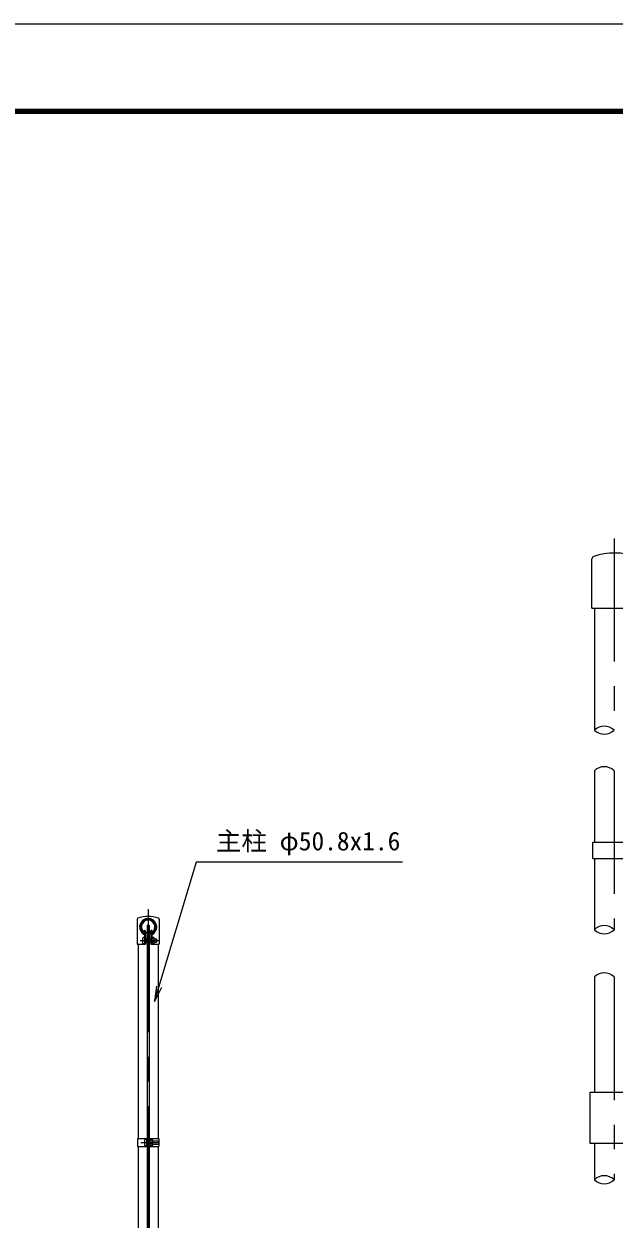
# Model space of a CAD drawing. Units: millimetres, scale not verified. Extents: x -4200 to 4200, y -2970 to 2970.
# Drawn here: x -364 to 1158, y -112 to 2970 of the extents above; entities that cross this region are included whole.
import ezdxf
from ezdxf.enums import TextEntityAlignment as Align

# ---------------------------------------------------------------- set-up
doc = ezdxf.new("R2010")
doc.units = ezdxf.units.MM
doc.header["$LTSCALE"] = 10
doc.linetypes.add('USER1', pattern=[50.8, 31.75, -6.35, 6.35, -6.35])
for name, color, linetype, lineweight in [('0-0_D-BMK', 2, 'USER1', 13), ('0-1_D-STR1', 1, 'Continuous', 18), ('0-2_D-STR-DIM', 7, 'Continuous', 13), ('0-3_0', 7, 'Continuous', 18), ('0-9_D-STR3', 3, 'Continuous', 13), ('0-A_D-STR-TXT', 7, 'Continuous', 13), ('0-C_D-TTL', 7, 'Continuous', 18)]:
    doc.layers.add(name, color=color, linetype=linetype, lineweight=lineweight)
doc.styles.add('ＭＳ ゴシック', font='')
doc.styles.get('ＭＳ ゴシック').set_extended_font_data('MS Gothic')

# ---------------------------------------------------------------- blocks, each defined once
blk = doc.blocks.new('_Open')
at = {"layer": '0-3_0'}
blk.add_line((-10, 1.667), (0, 0), dxfattribs=at)
blk.add_lwpolyline([(-10, -1.667), (0, 0), (-10, 0)], dxfattribs=at)

msp = doc.modelspace()

# ---------------------------------------------------------------- linework, layer by layer
at = {"layer": '0-0_D-BMK'}
for p, q in [((1157.91, 1643.12), (1157.91, 1148.57)), ((1157.91, 1044.01), (1157.91, 634.01)), ((-43.67, 687.14), (-43.67, -769.93)), ((-64, 606.09), (-15.12, 606.09)), ((1157.91, 512.17), (1157.91, -10.9)), ((-62.95, 85.08), (-14.07, 85.08))]:
    msp.add_line(p, q, dxfattribs=at)
at = {"layer": '0-1_D-STR1'}
for p, q in [((1107.11, 1463), (1107.11, 1148.57)), ((1107.11, 1044.01), (1107.11, 860)), ((1107.11, 818), (1107.11, 634.01)), ((-53.85, 631.82), (-52.47, 632.62)), ((-50.35, 625.74), (-53.85, 631.82)), ((-48.96, 626.55), (-52.47, 632.62)), ((-38.39, 626.55), (-34.88, 632.62)), ((-37, 625.74), (-33.49, 631.82)), ((-33.49, 631.82), (-34.88, 632.62)), ((-69.07, 597.07), (-69.07, 95.58)), ((-18.27, 597.07), (-18.27, 95.58)), ((1107.11, 512.17), (1107.11, 215)), ((-69.07, 74.58), (-69.07, -426.93)), ((-18.27, 74.58), (-18.27, -426.93)), ((1107.11, 83), (1107.11, -10.9))]:
    msp.add_line(p, q, dxfattribs=at)
for centre, radius, start, end in [((-43.67, 641.07), 19.05, 294.32478, 245.67522), ((-43.67, 641.07), 17.45, 294.32478, 245.67522), ((-50.69, 625.54), 2, 245.67522, 30), ((-50.69, 625.54), 0.401, 245.67522, 30), ((-36.65, 625.54), 2, 150, 294.32478), ((-36.65, 625.54), 0.401, 150, 294.32478)]:
    msp.add_arc(centre, radius, start, end, dxfattribs=at)
at = {"layer": '0-2_D-STR-DIM'}
for centre, start, end in [((1132.51, 1123.01), 45.18146, 134.81854), ((1132.51, 1174.13), 225.18146, 314.81854), ((1132.51, 1018.45), 45.18146, 134.81854), ((1132.51, 608.45), 45.18146, 134.81854), ((1132.51, 659.57), 225.18146, 314.81854), ((1132.51, 486.61), 45.18146, 134.81854), ((1132.51, -36.46), 45.18146, 134.81854), ((1132.51, 14.66), 225.18146, 314.81854)]:
    msp.add_arc(centre, 36.03, start, end, dxfattribs=at)
at = {"layer": '0-9_D-STR3'}
for p, q in [((1100.81, 1463), (1100.81, 1590.38)), ((1100.81, 1463), (1215.01, 1463)), ((1102.91, 860), (1312.31, 860)), ((1102.91, 818), (1102.91, 860)), ((1102.91, 818), (1312.31, 818)), ((-15.12, 660.77), (-15.12, 597.07)), ((-52.97, 619.9), (-52.97, 597.07)), ((-50.67, 619.9), (-50.67, 597.07)), ((-45.92, 646.07), (-41.42, 646.07)), ((-45.92, 646.07), (-45.92, -460.93)), ((-41.42, 646.07), (-41.42, -460.93)), ((-36.67, 619.9), (-36.67, 597.07)), ((-34.37, 619.9), (-34.37, 597.07)), ((-57.77, 599.59), (-57.77, 612.59)), ((-48.97, 611.4), (-50.67, 611.4)), ((-48.97, 600.77), (-50.67, 600.77)), ((-48.97, 600.77), (-48.97, 611.4)), ((-48.97, 610.09), (-45.92, 610.09)), ((-48.97, 602.09), (-45.92, 602.09)), ((-41.42, 610.09), (-36.67, 610.09)), ((-41.42, 602.09), (-36.67, 602.09)), ((-36.67, 597.07), (-15.12, 597.07)), ((-28.87, 614.19), (-34.37, 614.19)), ((-28.87, 610.14), (-34.37, 610.14)), ((-28.87, 602.04), (-34.37, 602.04)), ((-28.87, 597.99), (-34.37, 597.99)), ((-27.87, 600.17), (-27.87, 612.12)), ((-27.87, 610.09), (-21.97, 610.09)), ((-27.87, 602.09), (-21.97, 602.09)), ((-21.97, 602.09), (-21.97, 610.09)), ((1096.01, 215), (1267.91, 215)), ((1096.01, 83), (1096.01, 215)), ((-71.37, 95.58), (-45.92, 95.58)), ((-48.22, 95.58), (-48.22, 74.58)), ((-48.22, 93.08), (-48.22, 77.08)), ((-41.42, 95.58), (-15.97, 95.58)), ((-39.12, 95.58), (-39.12, 74.58)), ((-33.62, 93.18), (-39.12, 93.18)), ((-39.12, 93.18), (-39.12, 76.98)), ((-15.97, 95.58), (-15.97, 74.58)), ((-53.02, 91.58), (-53.02, 78.58)), ((-48.22, 91.28), (-48.22, 78.88)), ((-41.42, 74.58), (-15.97, 74.58)), ((-39.12, 91.28), (-39.12, 78.88)), ((-33.62, 89.13), (-39.12, 89.13)), ((-33.62, 81.03), (-39.12, 81.03)), ((-33.62, 76.98), (-39.12, 76.98)), ((-32.62, 91), (-32.62, 79.04)), ((-32.62, 89.08), (-17.22, 89.08)), ((-32.62, 81.08), (-17.22, 81.08)), ((-17.22, 89.08), (-17.22, 81.08)), ((1317.91, 83), (1096.01, 83))]:
    msp.add_line(p, q, dxfattribs=at)
for points in [[(-72.22, 660.77), (-72.22, 597.07), (-50.67, 597.07)], [(-71.37, 95.58), (-71.37, 74.58), (-45.92, 74.58)]]:
    msp.add_lwpolyline(points, dxfattribs=at)
for centre, radius, start, end in [((1157.91, 1445.53), 160, 69.0916, 109.22051), ((1107.41, 1590.38), 6.6, 109.22051, 180), ((-68.92, 660.77), 3.3, 109.21688, 180), ((-43.68, 588.34), 80, 70.77586, 109.21688), ((-43.67, 641.07), 22, 298.0884, 241.9116), ((-43.67, 641.07), 19.7, 298.0884, 241.9116), ((-18.42, 660.77), 3.3, 0, 70.77586), ((-54.97, 619.9), 2, 0, 61.9116), ((-54.97, 619.9), 4.3, 0, 61.9116), ((-32.37, 619.9), 4.3, 118.0884, 180), ((-32.37, 619.9), 2, 118.0884, 180), ((-30.42, 612.16), 2.55, 307.42505, 52.57495), ((-36.57, 606.09), 8.7, 332.26063, 27.73937), ((-30.41, 600.01), 2.54, 307.21089, 52.78911), ((-29.47, 606.09), 8.5, 331.92751, 28.07249), ((-35.16, 91.16), 2.54, 307.21089, 52.78911), ((-41.32, 85.08), 8.7, 332.26063, 27.73937), ((-35.17, 79.01), 2.55, 307.42505, 52.57495), ((-24.72, 85.08), 8.5, 331.92751, 28.07249)]:
    msp.add_arc(centre, radius, start, end, dxfattribs=at)
for centre, start_param, end_param in [((-52.97, 612.59), 1.5707963, 3.1415927), ((-52.97, 599.59), 3.1415927, 4.712389), ((-48.22, 91.58), 1.5707963, 3.1415927), ((-48.22, 78.58), 3.1415927, 4.712389)]:
    msp.add_ellipse(centre, major_axis=(4.8, 0), ratio=0.3125, start_param=start_param, end_param=end_param, dxfattribs=at)
at = {"layer": '0-A_D-STR-TXT'}
msp.add_lwpolyline([(611.94, 808.07), (80.28, 808.07), (-27, 450.46)], dxfattribs=at)
at = {"layer": '0-C_D-TTL', "color": 2}
msp.add_lwpolyline([(-4200, 2970.07), (4200, 2970.07), (4200, -2969.93), (-4200, -2969.93)], close=True, dxfattribs=at)
at = {"layer": '0-C_D-TTL'}
for points in [[(-3930, 2750.07), (3930, 2750.07), (3930, -2749.93), (-3930, -2749.93)], [(-3927.5, 2747.57), (3927.5, 2747.57), (3927.5, -2747.43), (-3927.5, -2747.43)], [(-3925, 2745.07), (3925, 2745.07), (3925, -2744.93), (-3925, -2744.93)], [(-3922.5, 2742.57), (3922.5, 2742.57), (3922.5, -2742.43), (-3922.5, -2742.43)], [(-3920, 2740.07), (3920, 2740.07), (3920, -2739.93), (-3920, -2739.93)]]:
    msp.add_lwpolyline(points, close=True, dxfattribs=at)

# ---------------------------------------------------------------- block references
at = {"layer": '0-A_D-STR-TXT', "xscale": 4, "yscale": 4, "rotation": 253.30154}
msp.add_blockref('_Open', (-27.58, 448.54), dxfattribs=at)

# ---------------------------------------------------------------- texts
at = {"layer": '0-A_D-STR-TXT', "style": 'ＭＳ ゴシック'}
msp.add_text('主柱 φ50.8x1.6', height=48.09, dxfattribs=at).set_placement((131.2, 824.09), align=Align.BOTTOM_LEFT)

doc.saveas('drawing.dxf')
